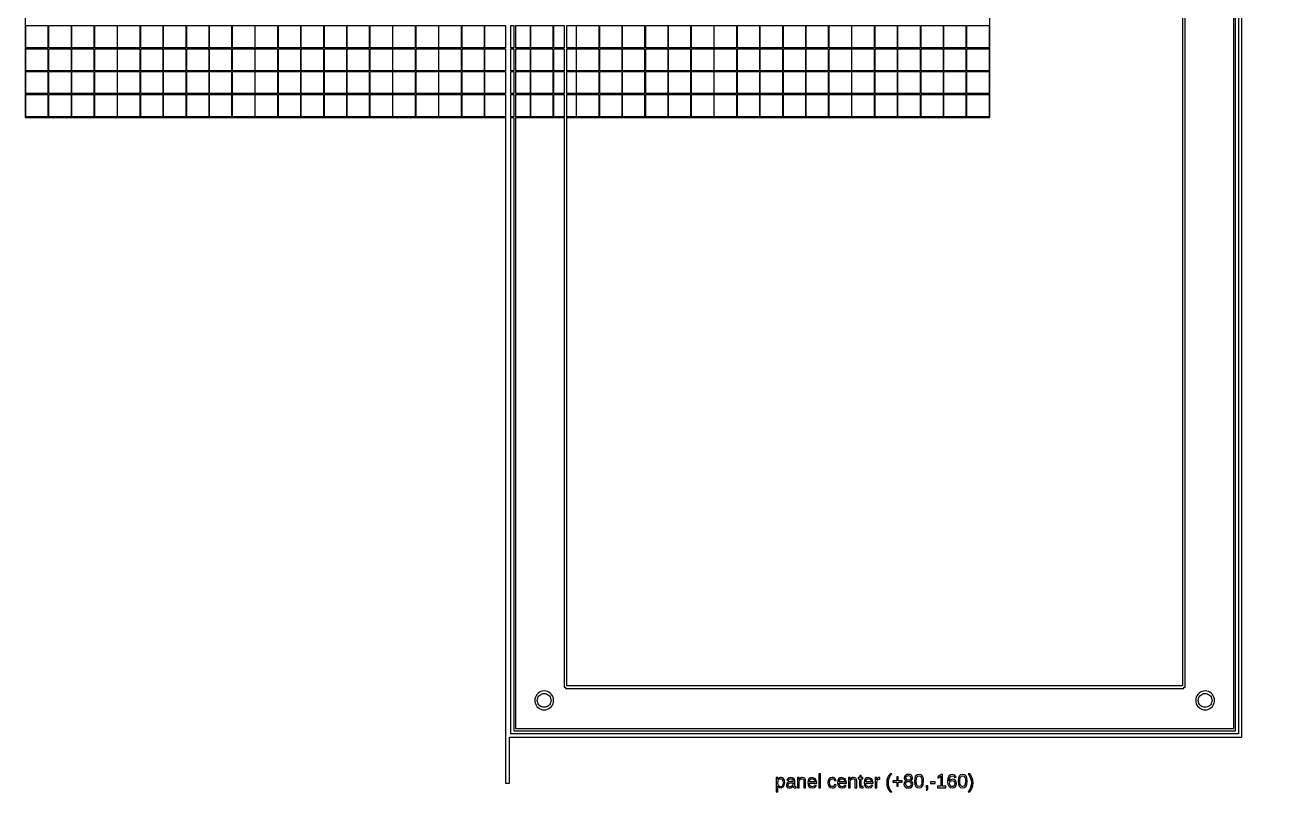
# Model space of a CAD drawing. Extents: x -105 to 170, y -332 to 185.
# Drawn here: x -105.1 to 170, y -331.9 to -165 of the extents above; entities that cross this region are included whole.
import ezdxf

# ---------------------------------------------------------------- set-up
doc = ezdxf.new("R2010")
doc.units = 0
doc.layers.get('0').update_dxf_attribs({"linetype": 'CONTINUOUS'})

msp = doc.modelspace()

# ---------------------------------------------------------------- linework, layer by layer
for points in [[(0.425, -320), (160, -320), (160, -0.425), (170, -0.425), (170, 0.425), (105.06, 0.425), (105.06, 185), (105, 185), (105, 185.06), (-105, 185.06), (-105, 185), (-105.06, 185), (-105.06, -185), (-105, -185), (-105, -185.06), (-0.425, -185.06), (-0.425, -330), (0.425, -330)], [(0.7, -185.06), (1.39766, -185.06), (1.39766, -318.606), (158.602, -318.606), (158.602, -1.39387), (105.06, -1.39387), (105.06, -0.7), (159.3, -0.7), (159.3, -319.3), (0.7, -319.3)], [(1.84766, -185.06), (12.375, -185.06), (12.375, -309.105), (12.65, -309.105), (12.65, -309.38), (147.35, -309.38), (147.35, -309.105), (147.625, -309.105), (147.625, -10.895), (147.35, -10.895), (147.35, -10.62), (105.06, -10.62), (105.06, -1.84387), (158.152, -1.84387), (158.152, -318.156), (1.84766, -318.156)], [(12.925, -185.06), (105, -185.06), (105, -185), (105.06, -185), (105.06, -11.17), (147.075, -11.17), (147.075, -308.83), (12.925, -308.83)], [(-104.94, -165.06), (-100.11, -165.06), (-100.11, -169.89), (-104.94, -169.89)], [(-99.89, -165.06), (-95.06, -165.06), (-95.06, -169.89), (-99.89, -169.89)], [(-94.94, -165.06), (-90.11, -165.06), (-90.11, -169.89), (-94.94, -169.89)], [(-89.89, -165.06), (-85.06, -165.06), (-85.06, -169.89), (-89.89, -169.89)], [(-84.94, -165.06), (-80.11, -165.06), (-80.11, -169.89), (-84.94, -169.89)], [(-79.89, -165.06), (-75.06, -165.06), (-75.06, -169.89), (-79.89, -169.89)], [(-74.94, -165.06), (-70.11, -165.06), (-70.11, -169.89), (-74.94, -169.89)], [(-69.89, -165.06), (-65.06, -165.06), (-65.06, -169.89), (-69.89, -169.89)], [(-64.94, -165.06), (-60.11, -165.06), (-60.11, -169.89), (-64.94, -169.89)], [(-59.89, -165.06), (-55.06, -165.06), (-55.06, -169.89), (-59.89, -169.89)], [(-54.94, -165.06), (-50.11, -165.06), (-50.11, -169.89), (-54.94, -169.89)], [(-49.89, -165.06), (-45.06, -165.06), (-45.06, -169.89), (-49.89, -169.89)], [(-44.94, -165.06), (-40.11, -165.06), (-40.11, -169.89), (-44.94, -169.89)], [(-39.89, -165.06), (-35.06, -165.06), (-35.06, -169.89), (-39.89, -169.89)], [(-34.94, -165.06), (-30.11, -165.06), (-30.11, -169.89), (-34.94, -169.89)], [(-29.89, -165.06), (-25.06, -165.06), (-25.06, -169.89), (-29.89, -169.89)], [(-24.94, -165.06), (-20.11, -165.06), (-20.11, -169.89), (-24.94, -169.89)], [(-19.89, -165.06), (-15.06, -165.06), (-15.06, -169.89), (-19.89, -169.89)], [(-14.94, -165.06), (-10.11, -165.06), (-10.11, -169.89), (-14.94, -169.89)], [(-9.89, -165.06), (-5.06, -165.06), (-5.06, -169.89), (-9.89, -169.89)], [(-4.94, -165.06), (-0.425, -165.06), (-0.425, -169.89), (-4.94, -169.89)], [(0.7, -165.06), (1.39766, -165.06), (1.39766, -169.89), (0.7, -169.89)], [(1.84766, -165.06), (4.94, -165.06), (4.94, -169.89), (1.84766, -169.89)], [(5.06, -165.06), (9.89, -165.06), (9.89, -169.89), (5.06, -169.89)], [(10.11, -165.06), (12.375, -165.06), (12.375, -169.89), (10.11, -169.89)], [(12.925, -165.06), (14.94, -165.06), (14.94, -169.89), (12.925, -169.89)], [(15.06, -165.06), (19.89, -165.06), (19.89, -169.89), (15.06, -169.89)], [(20.11, -165.06), (24.94, -165.06), (24.94, -169.89), (20.11, -169.89)], [(25.06, -165.06), (29.89, -165.06), (29.89, -169.89), (25.06, -169.89)], [(30.11, -165.06), (34.94, -165.06), (34.94, -169.89), (30.11, -169.89)], [(35.06, -165.06), (39.89, -165.06), (39.89, -169.89), (35.06, -169.89)], [(40.11, -165.06), (44.94, -165.06), (44.94, -169.89), (40.11, -169.89)], [(45.06, -165.06), (49.89, -165.06), (49.89, -169.89), (45.06, -169.89)], [(50.11, -165.06), (54.94, -165.06), (54.94, -169.89), (50.11, -169.89)], [(55.06, -165.06), (59.89, -165.06), (59.89, -169.89), (55.06, -169.89)], [(60.11, -165.06), (64.94, -165.06), (64.94, -169.89), (60.11, -169.89)], [(65.06, -165.06), (69.89, -165.06), (69.89, -169.89), (65.06, -169.89)], [(70.11, -165.06), (74.94, -165.06), (74.94, -169.89), (70.11, -169.89)], [(75.06, -165.06), (79.89, -165.06), (79.89, -169.89), (75.06, -169.89)], [(80.11, -165.06), (84.94, -165.06), (84.94, -169.89), (80.11, -169.89)], [(85.06, -165.06), (89.89, -165.06), (89.89, -169.89), (85.06, -169.89)], [(90.11, -165.06), (94.94, -165.06), (94.94, -169.89), (90.11, -169.89)], [(95.06, -165.06), (99.89, -165.06), (99.89, -169.89), (95.06, -169.89)], [(100.11, -165.06), (104.94, -165.06), (104.94, -169.89), (100.11, -169.89)], [(-104.94, -170.11), (-100.11, -170.11), (-100.11, -174.94), (-104.94, -174.94)], [(-99.89, -170.11), (-95.06, -170.11), (-95.06, -174.94), (-99.89, -174.94)], [(-94.94, -170.11), (-90.11, -170.11), (-90.11, -174.94), (-94.94, -174.94)], [(-89.89, -170.11), (-85.06, -170.11), (-85.06, -174.94), (-89.89, -174.94)], [(-84.94, -170.11), (-80.11, -170.11), (-80.11, -174.94), (-84.94, -174.94)], [(-79.89, -170.11), (-75.06, -170.11), (-75.06, -174.94), (-79.89, -174.94)], [(-74.94, -170.11), (-70.11, -170.11), (-70.11, -174.94), (-74.94, -174.94)], [(-69.89, -170.11), (-65.06, -170.11), (-65.06, -174.94), (-69.89, -174.94)], [(-64.94, -170.11), (-60.11, -170.11), (-60.11, -174.94), (-64.94, -174.94)], [(-59.89, -170.11), (-55.06, -170.11), (-55.06, -174.94), (-59.89, -174.94)], [(-54.94, -170.11), (-50.11, -170.11), (-50.11, -174.94), (-54.94, -174.94)], [(-49.89, -170.11), (-45.06, -170.11), (-45.06, -174.94), (-49.89, -174.94)], [(-44.94, -170.11), (-40.11, -170.11), (-40.11, -174.94), (-44.94, -174.94)], [(-39.89, -170.11), (-35.06, -170.11), (-35.06, -174.94), (-39.89, -174.94)], [(-34.94, -170.11), (-30.11, -170.11), (-30.11, -174.94), (-34.94, -174.94)], [(-29.89, -170.11), (-25.06, -170.11), (-25.06, -174.94), (-29.89, -174.94)], [(-24.94, -170.11), (-20.11, -170.11), (-20.11, -174.94), (-24.94, -174.94)], [(-19.89, -170.11), (-15.06, -170.11), (-15.06, -174.94), (-19.89, -174.94)], [(-14.94, -170.11), (-10.11, -170.11), (-10.11, -174.94), (-14.94, -174.94)], [(-9.89, -170.11), (-5.06, -170.11), (-5.06, -174.94), (-9.89, -174.94)], [(-4.94, -170.11), (-0.425, -170.11), (-0.425, -174.94), (-4.94, -174.94)], [(0.7, -170.11), (1.39766, -170.11), (1.39766, -174.94), (0.7, -174.94)], [(1.84766, -170.11), (4.94, -170.11), (4.94, -174.94), (1.84766, -174.94)], [(5.06, -170.11), (9.89, -170.11), (9.89, -174.94), (5.06, -174.94)], [(10.11, -170.11), (12.375, -170.11), (12.375, -174.94), (10.11, -174.94)], [(12.925, -170.11), (14.94, -170.11), (14.94, -174.94), (12.925, -174.94)], [(15.06, -170.11), (19.89, -170.11), (19.89, -174.94), (15.06, -174.94)], [(20.11, -170.11), (24.94, -170.11), (24.94, -174.94), (20.11, -174.94)], [(25.06, -170.11), (29.89, -170.11), (29.89, -174.94), (25.06, -174.94)], [(30.11, -170.11), (34.94, -170.11), (34.94, -174.94), (30.11, -174.94)], [(35.06, -170.11), (39.89, -170.11), (39.89, -174.94), (35.06, -174.94)], [(40.11, -170.11), (44.94, -170.11), (44.94, -174.94), (40.11, -174.94)], [(45.06, -170.11), (49.89, -170.11), (49.89, -174.94), (45.06, -174.94)], [(50.11, -170.11), (54.94, -170.11), (54.94, -174.94), (50.11, -174.94)], [(55.06, -170.11), (59.89, -170.11), (59.89, -174.94), (55.06, -174.94)], [(60.11, -170.11), (64.94, -170.11), (64.94, -174.94), (60.11, -174.94)], [(65.06, -170.11), (69.89, -170.11), (69.89, -174.94), (65.06, -174.94)], [(70.11, -170.11), (74.94, -170.11), (74.94, -174.94), (70.11, -174.94)], [(75.06, -170.11), (79.89, -170.11), (79.89, -174.94), (75.06, -174.94)], [(80.11, -170.11), (84.94, -170.11), (84.94, -174.94), (80.11, -174.94)], [(85.06, -170.11), (89.89, -170.11), (89.89, -174.94), (85.06, -174.94)], [(90.11, -170.11), (94.94, -170.11), (94.94, -174.94), (90.11, -174.94)], [(95.06, -170.11), (99.89, -170.11), (99.89, -174.94), (95.06, -174.94)], [(100.11, -170.11), (104.94, -170.11), (104.94, -174.94), (100.11, -174.94)], [(-104.94, -175.06), (-100.11, -175.06), (-100.11, -179.89), (-104.94, -179.89)], [(-99.89, -175.06), (-95.06, -175.06), (-95.06, -179.89), (-99.89, -179.89)], [(-94.94, -175.06), (-90.11, -175.06), (-90.11, -179.89), (-94.94, -179.89)], [(-89.89, -175.06), (-85.06, -175.06), (-85.06, -179.89), (-89.89, -179.89)], [(-84.94, -175.06), (-80.11, -175.06), (-80.11, -179.89), (-84.94, -179.89)], [(-79.89, -175.06), (-75.06, -175.06), (-75.06, -179.89), (-79.89, -179.89)], [(-74.94, -175.06), (-70.11, -175.06), (-70.11, -179.89), (-74.94, -179.89)], [(-69.89, -175.06), (-65.06, -175.06), (-65.06, -179.89), (-69.89, -179.89)], [(-64.94, -175.06), (-60.11, -175.06), (-60.11, -179.89), (-64.94, -179.89)], [(-59.89, -175.06), (-55.06, -175.06), (-55.06, -179.89), (-59.89, -179.89)], [(-54.94, -175.06), (-50.11, -175.06), (-50.11, -179.89), (-54.94, -179.89)], [(-49.89, -175.06), (-45.06, -175.06), (-45.06, -179.89), (-49.89, -179.89)], [(-44.94, -175.06), (-40.11, -175.06), (-40.11, -179.89), (-44.94, -179.89)], [(-39.89, -175.06), (-35.06, -175.06), (-35.06, -179.89), (-39.89, -179.89)], [(-34.94, -175.06), (-30.11, -175.06), (-30.11, -179.89), (-34.94, -179.89)], [(-29.89, -175.06), (-25.06, -175.06), (-25.06, -179.89), (-29.89, -179.89)], [(-24.94, -175.06), (-20.11, -175.06), (-20.11, -179.89), (-24.94, -179.89)], [(-19.89, -175.06), (-15.06, -175.06), (-15.06, -179.89), (-19.89, -179.89)], [(-14.94, -175.06), (-10.11, -175.06), (-10.11, -179.89), (-14.94, -179.89)], [(-9.89, -175.06), (-5.06, -175.06), (-5.06, -179.89), (-9.89, -179.89)], [(-4.94, -175.06), (-0.425, -175.06), (-0.425, -179.89), (-4.94, -179.89)], [(0.7, -175.06), (1.39766, -175.06), (1.39766, -179.89), (0.7, -179.89)], [(1.84766, -175.06), (4.94, -175.06), (4.94, -179.89), (1.84766, -179.89)], [(5.06, -175.06), (9.89, -175.06), (9.89, -179.89), (5.06, -179.89)], [(10.11, -175.06), (12.375, -175.06), (12.375, -179.89), (10.11, -179.89)], [(12.925, -175.06), (14.94, -175.06), (14.94, -179.89), (12.925, -179.89)], [(15.06, -175.06), (19.89, -175.06), (19.89, -179.89), (15.06, -179.89)], [(20.11, -175.06), (24.94, -175.06), (24.94, -179.89), (20.11, -179.89)], [(25.06, -175.06), (29.89, -175.06), (29.89, -179.89), (25.06, -179.89)], [(30.11, -175.06), (34.94, -175.06), (34.94, -179.89), (30.11, -179.89)], [(35.06, -175.06), (39.89, -175.06), (39.89, -179.89), (35.06, -179.89)], [(40.11, -175.06), (44.94, -175.06), (44.94, -179.89), (40.11, -179.89)], [(45.06, -175.06), (49.89, -175.06), (49.89, -179.89), (45.06, -179.89)], [(50.11, -175.06), (54.94, -175.06), (54.94, -179.89), (50.11, -179.89)], [(55.06, -175.06), (59.89, -175.06), (59.89, -179.89), (55.06, -179.89)], [(60.11, -175.06), (64.94, -175.06), (64.94, -179.89), (60.11, -179.89)], [(65.06, -175.06), (69.89, -175.06), (69.89, -179.89), (65.06, -179.89)], [(70.11, -175.06), (74.94, -175.06), (74.94, -179.89), (70.11, -179.89)], [(75.06, -175.06), (79.89, -175.06), (79.89, -179.89), (75.06, -179.89)], [(80.11, -175.06), (84.94, -175.06), (84.94, -179.89), (80.11, -179.89)], [(85.06, -175.06), (89.89, -175.06), (89.89, -179.89), (85.06, -179.89)], [(90.11, -175.06), (94.94, -175.06), (94.94, -179.89), (90.11, -179.89)], [(95.06, -175.06), (99.89, -175.06), (99.89, -179.89), (95.06, -179.89)], [(100.11, -175.06), (104.94, -175.06), (104.94, -179.89), (100.11, -179.89)], [(-104.94, -180.11), (-100.11, -180.11), (-100.11, -184.94), (-104.94, -184.94)], [(-99.89, -180.11), (-95.06, -180.11), (-95.06, -184.94), (-99.89, -184.94)], [(-94.94, -180.11), (-90.11, -180.11), (-90.11, -184.94), (-94.94, -184.94)], [(-89.89, -180.11), (-85.06, -180.11), (-85.06, -184.94), (-89.89, -184.94)], [(-84.94, -180.11), (-80.11, -180.11), (-80.11, -184.94), (-84.94, -184.94)], [(-79.89, -180.11), (-75.06, -180.11), (-75.06, -184.94), (-79.89, -184.94)], [(-74.94, -180.11), (-70.11, -180.11), (-70.11, -184.94), (-74.94, -184.94)], [(-69.89, -180.11), (-65.06, -180.11), (-65.06, -184.94), (-69.89, -184.94)], [(-64.94, -180.11), (-60.11, -180.11), (-60.11, -184.94), (-64.94, -184.94)], [(-59.89, -180.11), (-55.06, -180.11), (-55.06, -184.94), (-59.89, -184.94)], [(-54.94, -180.11), (-50.11, -180.11), (-50.11, -184.94), (-54.94, -184.94)], [(-49.89, -180.11), (-45.06, -180.11), (-45.06, -184.94), (-49.89, -184.94)], [(-44.94, -180.11), (-40.11, -180.11), (-40.11, -184.94), (-44.94, -184.94)], [(-39.89, -180.11), (-35.06, -180.11), (-35.06, -184.94), (-39.89, -184.94)], [(-34.94, -180.11), (-30.11, -180.11), (-30.11, -184.94), (-34.94, -184.94)], [(-29.89, -180.11), (-25.06, -180.11), (-25.06, -184.94), (-29.89, -184.94)], [(-24.94, -180.11), (-20.11, -180.11), (-20.11, -184.94), (-24.94, -184.94)], [(-19.89, -180.11), (-15.06, -180.11), (-15.06, -184.94), (-19.89, -184.94)], [(-14.94, -180.11), (-10.11, -180.11), (-10.11, -184.94), (-14.94, -184.94)], [(-9.89, -180.11), (-5.06, -180.11), (-5.06, -184.94), (-9.89, -184.94)], [(-4.94, -180.11), (-0.425, -180.11), (-0.425, -184.94), (-4.94, -184.94)], [(0.7, -180.11), (1.39766, -180.11), (1.39766, -184.94), (0.7, -184.94)], [(1.84766, -180.11), (4.94, -180.11), (4.94, -184.94), (1.84766, -184.94)], [(5.06, -180.11), (9.89, -180.11), (9.89, -184.94), (5.06, -184.94)], [(10.11, -180.11), (12.375, -180.11), (12.375, -184.94), (10.11, -184.94)], [(12.925, -180.11), (14.94, -180.11), (14.94, -184.94), (12.925, -184.94)], [(15.06, -180.11), (19.89, -180.11), (19.89, -184.94), (15.06, -184.94)], [(20.11, -180.11), (24.94, -180.11), (24.94, -184.94), (20.11, -184.94)], [(25.06, -180.11), (29.89, -180.11), (29.89, -184.94), (25.06, -184.94)], [(30.11, -180.11), (34.94, -180.11), (34.94, -184.94), (30.11, -184.94)], [(35.06, -180.11), (39.89, -180.11), (39.89, -184.94), (35.06, -184.94)], [(40.11, -180.11), (44.94, -180.11), (44.94, -184.94), (40.11, -184.94)], [(45.06, -180.11), (49.89, -180.11), (49.89, -184.94), (45.06, -184.94)], [(50.11, -180.11), (54.94, -180.11), (54.94, -184.94), (50.11, -184.94)], [(55.06, -180.11), (59.89, -180.11), (59.89, -184.94), (55.06, -184.94)], [(60.11, -180.11), (64.94, -180.11), (64.94, -184.94), (60.11, -184.94)], [(65.06, -180.11), (69.89, -180.11), (69.89, -184.94), (65.06, -184.94)], [(70.11, -180.11), (74.94, -180.11), (74.94, -184.94), (70.11, -184.94)], [(75.06, -180.11), (79.89, -180.11), (79.89, -184.94), (75.06, -184.94)], [(80.11, -180.11), (84.94, -180.11), (84.94, -184.94), (80.11, -184.94)], [(85.06, -180.11), (89.89, -180.11), (89.89, -184.94), (85.06, -184.94)], [(90.11, -180.11), (94.94, -180.11), (94.94, -184.94), (90.11, -184.94)], [(95.06, -180.11), (99.89, -180.11), (99.89, -184.94), (95.06, -184.94)], [(100.11, -180.11), (104.94, -180.11), (104.94, -184.94), (100.11, -184.94)], [(8.35598, -314.019), (8.70114, -313.926), (9.025, -313.775), (9.31771, -313.57), (9.57039, -313.318), (9.77535, -313.025), (9.92637, -312.701), (10.0189, -312.356), (10.05, -312), (10.0189, -311.644), (9.92637, -311.299), (9.77535, -310.975), (9.57039, -310.682), (9.31771, -310.43), (9.025, -310.225), (8.70114, -310.074), (8.35598, -309.981), (8, -309.95), (7.64402, -309.981), (7.29886, -310.074), (6.975, -310.225), (6.68229, -310.43), (6.42961, -310.682), (6.22465, -310.975), (6.07363, -311.299), (5.98114, -311.644), (5.95, -312), (5.98114, -312.356), (6.07363, -312.701), (6.22465, -313.025), (6.42961, -313.318), (6.68229, -313.57), (6.975, -313.775), (7.29886, -313.926), (7.64402, -314.019), (8, -314.05)], [(7.73953, -313.477), (7.48697, -313.41), (7.25, -313.299), (7.03582, -313.149), (6.85093, -312.964), (6.70096, -312.75), (6.59046, -312.513), (6.52279, -312.26), (6.5, -312), (6.52279, -311.74), (6.59046, -311.487), (6.70096, -311.25), (6.85093, -311.036), (7.03582, -310.851), (7.25, -310.701), (7.48697, -310.59), (7.73953, -310.523), (8, -310.5), (8.26047, -310.523), (8.51303, -310.59), (8.75, -310.701), (8.96418, -310.851), (9.14907, -311.036), (9.29904, -311.25), (9.40954, -311.487), (9.47721, -311.74), (9.5, -312), (9.47721, -312.26), (9.40954, -312.513), (9.29904, -312.75), (9.14907, -312.964), (8.96418, -313.149), (8.75, -313.299), (8.51303, -313.41), (8.26047, -313.477), (8, -313.5)], [(152.356, -314.019), (152.701, -313.926), (153.025, -313.775), (153.318, -313.57), (153.57, -313.318), (153.775, -313.025), (153.926, -312.701), (154.019, -312.356), (154.05, -312), (154.019, -311.644), (153.926, -311.299), (153.775, -310.975), (153.57, -310.682), (153.318, -310.43), (153.025, -310.225), (152.701, -310.074), (152.356, -309.981), (152, -309.95), (151.644, -309.981), (151.299, -310.074), (150.975, -310.225), (150.682, -310.43), (150.43, -310.682), (150.225, -310.975), (150.074, -311.299), (149.981, -311.644), (149.95, -312), (149.981, -312.356), (150.074, -312.701), (150.225, -313.025), (150.43, -313.318), (150.682, -313.57), (150.975, -313.775), (151.299, -313.926), (151.644, -314.019), (152, -314.05)], [(151.74, -313.477), (151.487, -313.41), (151.25, -313.299), (151.036, -313.149), (150.851, -312.964), (150.701, -312.75), (150.59, -312.513), (150.523, -312.26), (150.5, -312), (150.523, -311.74), (150.59, -311.487), (150.701, -311.25), (150.851, -311.036), (151.036, -310.851), (151.25, -310.701), (151.487, -310.59), (151.74, -310.523), (152, -310.5), (152.26, -310.523), (152.513, -310.59), (152.75, -310.701), (152.964, -310.851), (153.149, -311.036), (153.299, -311.25), (153.41, -311.487), (153.477, -311.74), (153.5, -312), (153.477, -312.26), (153.41, -312.513), (153.299, -312.75), (153.149, -312.964), (152.964, -313.149), (152.75, -313.299), (152.513, -313.41), (152.26, -313.477), (152, -313.5)], [(58.9317, -331.024), (58.9296, -330.773), (58.9235, -330.678), (58.9337, -330.678), (59.1921, -330.965), (59.6173, -331.061), (60.2245, -330.773), (60.427, -329.909), (60.3766, -329.403), (60.2255, -329.053), (59.9728, -328.848), (59.6173, -328.78), (59.3803, -328.804), (59.1941, -328.875), (59.0492, -328.997), (58.9358, -329.173), (58.9276, -329.173), (58.9263, -329.118), (58.9225, -329.031), (58.9177, -328.94), (58.9134, -328.877), (58.9098, -328.838), (58.9073, -328.819), (58.5533, -328.819), (58.5624, -328.986), (58.5655, -329.269), (58.5655, -331.885), (58.9317, -331.885)], [(59.2516, -330.739), (59.07, -330.585), (58.9663, -330.322), (58.9317, -329.946), (58.9477, -329.664), (58.9958, -329.44), (59.0746, -329.272), (59.1829, -329.155), (59.3297, -329.086), (59.5237, -329.063), (59.7576, -329.112), (59.9183, -329.26), (60.0114, -329.523), (60.0425, -329.918), (60.0112, -330.322), (59.9173, -330.59), (59.7553, -330.74), (59.5196, -330.79)], [(61.6907, -331.035), (61.8969, -330.956), (62.0716, -330.814), (62.2235, -330.599), (62.2356, -330.599), (62.2679, -330.797), (62.3404, -330.934), (62.4607, -331.014), (62.6364, -331.041), (62.7793, -331.032), (62.9192, -331.008), (62.9192, -330.78), (62.8556, -330.791), (62.7992, -330.794), (62.6985, -330.774), (62.6364, -330.712), (62.6044, -330.609), (62.5937, -330.467), (62.5937, -329.519), (62.5413, -329.201), (62.3841, -328.969), (62.1232, -328.826), (61.7596, -328.778), (61.1442, -328.927), (60.8767, -329.372), (61.2591, -329.407), (61.3039, -329.249), (61.3934, -329.14), (61.5389, -329.078), (61.7515, -329.057), (61.963, -329.086), (62.1095, -329.173), (62.195, -329.327), (62.2235, -329.557), (62.2235, -329.677), (61.7291, -329.686), (61.2975, -329.741), (61.0038, -329.881), (60.8352, -330.104), (60.779, -330.406), (60.8207, -330.678), (60.9458, -330.886), (61.1539, -331.017), (61.4443, -331.061)], [(61.3693, -330.762), (61.252, -330.689), (61.1796, -330.571), (61.1554, -330.412), (61.1732, -330.263), (61.2266, -330.145), (61.3133, -330.057), (61.431, -329.995), (61.5956, -329.957), (61.8227, -329.942), (62.2235, -329.934), (62.2235, -330.115), (62.2008, -330.281), (62.1329, -330.443), (62.0258, -330.586), (61.8857, -330.695), (61.7179, -330.763), (61.5277, -330.786)], [(63.5744, -329.745), (63.6126, -329.458), (63.727, -329.242), (63.9075, -329.106), (64.144, -329.061), (64.3032, -329.074), (64.4186, -329.114), (64.4995, -329.184), (64.555, -329.287), (64.587, -329.431), (64.5977, -329.625), (64.5977, -331.02), (64.9659, -331.02), (64.9659, -329.553), (64.9239, -329.197), (64.7981, -328.958), (64.5817, -328.823), (64.2681, -328.778), (64.042, -328.802), (63.8561, -328.873), (63.7003, -329.001), (63.5642, -329.195), (63.5581, -329.195), (63.5543, -329.06), (63.551, -328.977), (63.5482, -328.922), (63.5459, -328.874), (63.5439, -328.838), (63.5419, -328.819), (63.196, -328.819), (63.2052, -328.979), (63.2082, -329.289), (63.2082, -331.02), (63.5744, -331.02)], [(66.9867, -330.931), (67.3097, -330.54), (66.9882, -330.449), (66.9142, -330.582), (66.7939, -330.691), (66.6269, -330.762), (66.4125, -330.786), (66.1475, -330.735), (65.9547, -330.581), (65.8373, -330.332), (65.7981, -329.997), (67.3687, -329.997), (67.3687, -329.948), (67.1261, -329.071), (66.3983, -328.778), (65.9789, -328.851), (65.6689, -329.069), (65.4774, -329.424), (65.4136, -329.905), (65.4774, -330.408), (65.6689, -330.77), (65.9825, -330.988), (66.4125, -331.061)], [(65.8502, -329.438), (65.97, -329.227), (66.1534, -329.093), (66.3922, -329.049), (66.6347, -329.089), (66.8132, -329.209), (66.9307, -329.415), (66.9902, -329.716), (65.8022, -329.716)], [(68.2008, -328.001), (67.8347, -328.001), (67.8347, -331.02), (68.2008, -331.02)], [(71.0817, -331.014), (71.34, -330.872), (71.5216, -330.65), (71.6106, -330.365), (71.2403, -330.341), (71.1847, -330.532), (71.0786, -330.666), (70.9314, -330.746), (70.7521, -330.772), (70.5085, -330.719), (70.335, -330.56), (70.2313, -330.292), (70.1967, -329.909), (70.2293, -329.518), (70.3269, -329.258), (70.4973, -329.113), (70.748, -329.065), (70.9372, -329.092), (71.0776, -329.173), (71.1717, -329.3), (71.222, -329.464), (71.5984, -329.435), (71.5, -329.161), (71.3187, -328.953), (71.0672, -328.822), (70.7582, -328.778), (70.3554, -328.851), (70.0584, -329.07), (69.8753, -329.428), (69.8143, -329.918), (69.875, -330.41), (70.0574, -330.769), (70.3551, -330.988), (70.7623, -331.061)], [(73.4707, -330.931), (73.7936, -330.54), (73.4722, -330.449), (73.3982, -330.582), (73.2779, -330.691), (73.1109, -330.762), (72.8965, -330.786), (72.6315, -330.735), (72.4387, -330.581), (72.3213, -330.332), (72.2821, -329.997), (73.8527, -329.997), (73.8527, -329.948), (73.6101, -329.071), (72.8822, -328.778), (72.4629, -328.851), (72.1529, -329.069), (71.9614, -329.424), (71.8976, -329.905), (71.9614, -330.408), (72.1529, -330.77), (72.4665, -330.988), (72.8965, -331.061)], [(72.3342, -329.438), (72.454, -329.227), (72.6374, -329.093), (72.8762, -329.049), (73.1187, -329.089), (73.2972, -329.209), (73.4147, -329.415), (73.4742, -329.716), (72.2862, -329.716)], [(74.693, -329.745), (74.7311, -329.458), (74.8456, -329.242), (75.0261, -329.106), (75.2626, -329.061), (75.4218, -329.074), (75.5372, -329.114), (75.6181, -329.184), (75.6735, -329.287), (75.7056, -329.431), (75.7163, -329.625), (75.7163, -331.02), (76.0845, -331.02), (76.0845, -329.553), (76.0425, -329.197), (75.9166, -328.958), (75.7002, -328.823), (75.3867, -328.778), (75.1606, -328.802), (74.9747, -328.873), (74.8189, -329.001), (74.6828, -329.195), (74.6767, -329.195), (74.6729, -329.06), (74.6696, -328.977), (74.6668, -328.922), (74.6645, -328.874), (74.6625, -328.838), (74.6604, -328.819), (74.3146, -328.819), (74.3237, -328.979), (74.3268, -329.289), (74.3268, -331.02), (74.693, -331.02)], [(77.2991, -331.041), (77.4822, -331.004), (77.4822, -330.733), (77.3602, -330.755), (77.2707, -330.762), (77.1616, -330.746), (77.0906, -330.698), (77.0517, -330.61), (77.0387, -330.475), (77.0387, -329.085), (77.4456, -329.085), (77.4456, -328.819), (77.0387, -328.819), (77.0387, -328.327), (76.7946, -328.327), (76.6868, -328.819), (76.4183, -328.819), (76.4183, -329.085), (76.6726, -329.085), (76.6726, -330.554), (76.7824, -330.928), (77.112, -331.053)], [(79.2629, -330.931), (79.5859, -330.54), (79.2644, -330.449), (79.1904, -330.582), (79.0701, -330.691), (78.9031, -330.762), (78.6887, -330.786), (78.4237, -330.735), (78.2309, -330.581), (78.1135, -330.332), (78.0743, -329.997), (79.6449, -329.997), (79.6449, -329.948), (79.4023, -329.071), (78.6745, -328.778), (78.2551, -328.851), (77.9451, -329.069), (77.7537, -329.424), (77.6898, -329.905), (77.7537, -330.408), (77.9451, -330.77), (78.2587, -330.988), (78.6887, -331.061)], [(78.1265, -329.438), (78.2462, -329.227), (78.4296, -329.093), (78.6684, -329.049), (78.911, -329.089), (79.0895, -329.209), (79.207, -329.415), (79.2665, -329.716), (78.0784, -329.716)], [(80.4852, -329.873), (80.5152, -329.549), (80.6052, -329.31), (80.7522, -329.163), (80.9531, -329.114), (81.063, -329.119), (81.1484, -329.134), (81.1484, -328.799), (81.0736, -328.783), (80.9999, -328.778), (80.8158, -328.804), (80.6784, -328.882), (80.5711, -329.031), (80.477, -329.269), (80.4689, -329.269), (80.4649, -329.119), (80.4527, -328.819), (80.1068, -328.819), (80.116, -329.088), (80.119, -329.332), (80.119, -331.02), (80.4852, -331.02)], [(83.406, -331.442), (83.1779, -330.979), (83.0459, -330.483), (83.0019, -329.942), (83.0464, -329.399), (83.1799, -328.9), (83.4085, -328.438), (83.7383, -328.001), (83.3843, -328.001), (83.0515, -328.428), (82.8178, -328.882), (82.6797, -329.38), (82.6337, -329.938), (82.6337, -329.946), (82.6794, -330.501), (82.8167, -330.999), (83.0502, -331.454), (83.3843, -331.883), (83.7383, -331.883)], [(85.1279, -329.783), (85.9905, -329.783), (85.9905, -329.486), (85.1279, -329.486), (85.1279, -328.616), (84.8288, -328.616), (84.8288, -329.486), (83.9663, -329.486), (83.9663, -329.783), (84.8288, -329.783), (84.8288, -330.654), (85.1279, -330.654)], [(87.7727, -331.005), (88.0799, -330.839), (88.2691, -330.574), (88.3322, -330.221), (88.294, -329.962), (88.1796, -329.75), (87.9965, -329.597), (87.7524, -329.517), (87.7524, -329.509), (87.9635, -329.428), (88.1247, -329.279), (88.2269, -329.08), (88.261, -328.849), (88.1997, -328.545), (88.0158, -328.31), (87.7262, -328.161), (87.3476, -328.111), (86.9765, -328.162), (86.6894, -328.314), (86.5056, -328.549), (86.4443, -328.845), (86.4781, -329.076), (86.5796, -329.275), (86.7395, -329.426), (86.9488, -329.513), (86.9488, -329.521), (86.721, -329.599), (86.5379, -329.753), (86.4173, -329.966), (86.3771, -330.225), (86.442, -330.58), (86.6365, -330.843), (86.946, -331.006), (87.3557, -331.061)], [(86.9066, -330.638), (86.7555, -330.194), (86.7947, -329.967), (86.9122, -329.794), (87.0994, -329.685), (87.3476, -329.649), (87.6023, -329.683), (87.7931, -329.784), (87.9121, -329.952), (87.9518, -330.186), (87.9151, -330.457), (87.8053, -330.643), (87.6207, -330.75), (87.3598, -330.786)], [(87.1261, -329.342), (86.958, -329.245), (86.8535, -329.087), (86.8186, -328.87), (86.8524, -328.658), (86.9539, -328.506), (87.12, -328.414), (87.3476, -328.384), (87.7473, -328.505), (87.8806, -328.87), (87.8467, -329.099), (87.7453, -329.255), (87.5792, -329.345), (87.3516, -329.374)], [(90.101, -330.966), (90.4145, -330.682), (90.6045, -330.219), (90.6678, -329.586), (90.6075, -328.945), (90.4267, -328.483), (90.1193, -328.204), (89.6791, -328.111), (89.2282, -328.203), (88.9172, -328.479), (88.7364, -328.94), (88.6761, -329.586), (88.7382, -330.222), (88.9243, -330.684), (89.2341, -330.967), (89.6669, -331.061)], [(89.3894, -330.691), (89.1959, -330.479), (89.0838, -330.114), (89.0464, -329.586), (89.0833, -329.046), (89.1939, -328.683), (89.3889, -328.477), (89.6791, -328.408), (89.9621, -328.478), (90.1521, -328.687), (90.2596, -329.051), (90.2955, -329.586), (90.2579, -330.107), (90.145, -330.473), (89.9512, -330.69), (89.6709, -330.762)], [(93.1906, -329.751), (92.1734, -329.751), (92.1734, -330.076), (93.1906, -330.076)], [(95.4896, -330.709), (94.7918, -330.709), (94.7918, -328.154), (94.4541, -328.154), (93.7766, -328.62), (93.7766, -328.965), (94.4235, -328.504), (94.4235, -330.709), (93.6932, -330.709), (93.6932, -331.02), (95.4896, -331.02)], [(97.2881, -330.995), (97.581, -330.798), (97.7656, -330.488), (97.8272, -330.082), (97.7689, -329.706), (97.5942, -329.415), (97.3204, -329.229), (96.9646, -329.167), (96.7439, -329.191), (96.5496, -329.263), (96.3889, -329.382), (96.2689, -329.545), (96.3118, -329.057), (96.4408, -328.7), (96.648, -328.481), (96.926, -328.408), (97.226, -328.496), (97.3979, -328.758), (97.7479, -328.695), (97.459, -328.257), (96.93, -328.111), (96.4942, -328.211), (96.1712, -328.51), (95.9713, -328.995), (95.9047, -329.653), (95.9688, -330.259), (96.161, -330.701), (96.4743, -330.971), (96.9016, -331.061)], [(96.6561, -330.713), (96.4692, -330.554), (96.3464, -330.313), (96.3055, -330.011), (96.3449, -329.777), (96.4631, -329.599), (96.6455, -329.487), (96.8771, -329.45), (97.1197, -329.492), (97.3023, -329.619), (97.4168, -329.823), (97.4549, -330.099), (97.4173, -330.377), (97.3043, -330.588), (97.1253, -330.721), (96.8894, -330.766)], [(99.598, -330.966), (99.9115, -330.682), (100.101, -330.219), (100.165, -329.586), (100.105, -328.945), (99.9237, -328.483), (99.6163, -328.204), (99.1761, -328.111), (98.7253, -328.203), (98.4143, -328.479), (98.2334, -328.94), (98.1732, -329.586), (98.2352, -330.222), (98.4214, -330.684), (98.7311, -330.967), (99.1639, -331.061)], [(98.8865, -330.691), (98.693, -330.479), (98.5808, -330.114), (98.5434, -329.586), (98.5803, -329.046), (98.6909, -328.683), (98.886, -328.477), (99.1761, -328.408), (99.4592, -328.478), (99.6491, -328.687), (99.7567, -329.051), (99.7925, -329.586), (99.7549, -330.107), (99.642, -330.473), (99.4482, -330.69), (99.168, -330.762)], [(101.039, -331.456), (101.273, -331.002), (101.411, -330.504), (101.457, -329.946), (101.457, -329.938), (101.411, -329.383), (101.274, -328.885), (101.04, -328.43), (100.706, -328.001), (100.352, -328.001), (100.682, -328.439), (100.911, -328.9), (101.044, -329.398), (101.089, -329.942), (101.044, -330.486), (100.912, -330.983), (100.683, -331.444), (100.352, -331.883), (100.706, -331.883)], [(91.5259, -331.418), (91.5752, -331.276), (91.6042, -331.114), (91.6139, -330.916), (91.6139, -330.575), (91.2172, -330.575), (91.2172, -331.02), (91.3962, -331.02), (91.3484, -331.282), (91.205, -331.553), (91.4552, -331.553)]]:
    msp.add_lwpolyline(points, close=True)

doc.saveas('drawing.dxf')
